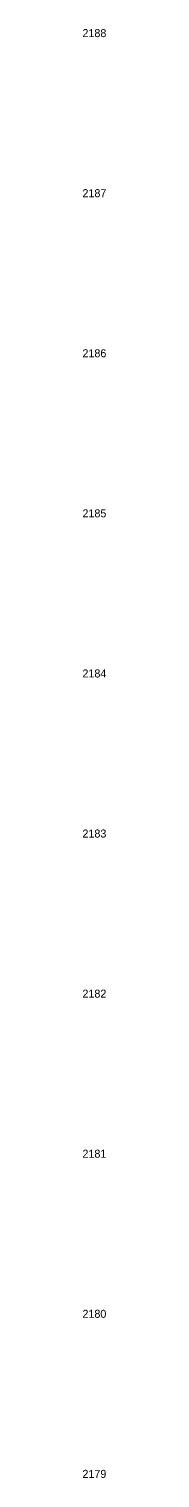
# Model space of a CAD drawing. Header units: inches. Extents: x 2908 to 3459, y -3172 to -55.
# Drawn here: x 3163.72 to 3163.86, y -131.17 to -122.12 of the extents above; entities that cross this region are included whole.
import ezdxf

# ---------------------------------------------------------------- set-up
doc = ezdxf.new("R2010")
doc.units = ezdxf.units.IN
doc.header["$MEASUREMENT"] = 0
doc.layers.add('C-ROAD-PROF-TEXT', color=7, linetype='Continuous')

msp = doc.modelspace()

# ---------------------------------------------------------------- texts
at = {"layer": 'C-ROAD-PROF-TEXT', "color": 7, "linetype": 'Continuous', "lineweight": -3, "char_height": 0.05, "attachment_point": 6}
for s, insert in [('2188', (3163.8632, -122.1459)), ('2187', (3163.8632, -123.1459)), ('2186', (3163.8632, -124.1459)), ('2185', (3163.8632, -125.1459)), ('2184', (3163.8632, -126.1459)), ('2183', (3163.8632, -127.1459)), ('2182', (3163.8632, -128.1459)), ('2181', (3163.8632, -129.1459)), ('2180', (3163.8632, -130.1459)), ('2179', (3163.8632, -131.1459))]:
    msp.add_mtext(s, dxfattribs=dict(at, insert=insert))

doc.saveas('drawing.dxf')
